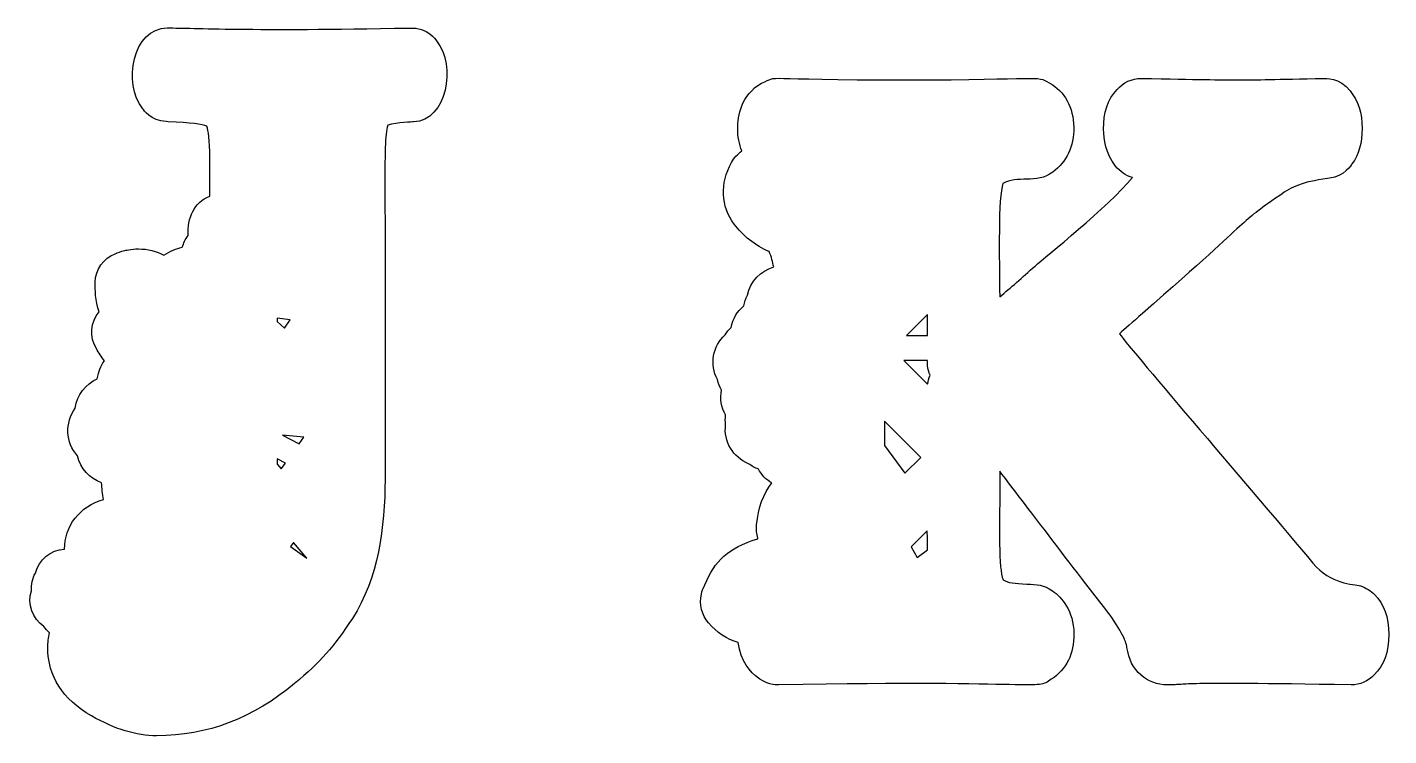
# Model space of a CAD drawing. Header units: millimetres. Extents: x -471 to 1551, y -2688 to 316.
# Drawn here: x 1093.2 to 1367.4, y 12.9 to 155.6 of the extents above; entities that cross this region are included whole.
import ezdxf

# ---------------------------------------------------------------- set-up
doc = ezdxf.new("R2010")
doc.units = ezdxf.units.MM
doc.header["$MEASUREMENT"] = 0
doc.layers.add('Layer 1', color=7, linetype='Continuous')

msp = doc.modelspace()

# ---------------------------------------------------------------- linework, layer by layer
at = {"layer": 'Layer 1', "color": 250}
for points, knots in [([(1175.6065, 152.91), (1175.4038, 153.0759), (1173.9847, 155.6376), (1170.1513, 155.4717), (1170.1513, 155.4717), (1137.66, 154.8267), (1126.9892, 155.4902), (1121.4051, 155.4902), (1121.4051, 155.4902), (1114.4571, 155.4902), (1112.3562, 144.3403), (1116.5028, 139.1616), (1116.5028, 139.1616), (1116.6134, 139.0694), (1118.0509, 136.7104), (1121.2024, 136.6183), (1121.2024, 136.6183), (1121.2024, 136.6183), (1121.6078, 136.5998), (1121.6078, 136.5998), (1121.6078, 136.5998), (1126.1968, 136.4523), (1128.4268, 135.9916), (1129.4036, 135.6967), (1129.4036, 135.6967), (1129.6432, 134.8306), (1129.9749, 132.9507), (1129.9749, 129.3385), (1129.9749, 129.3385), (1129.9749, 129.3385), (1129.9749, 121.5981), (1129.9749, 121.5981), (1129.9749, 121.5981), (1126.7312, 120.4002), (1125.4596, 117.1565), (1125.6255, 113.6734), (1125.6255, 113.6734), (1124.9805, 112.8624), (1124.7224, 112.1806), (1124.4275, 111.296), (1124.4275, 111.296), (1123.1928, 111.038), (1121.9764, 110.5035), (1120.7416, 109.6742), (1120.7416, 109.6742), (1119.212, 110.5219), (1117.4611, 110.9643), (1115.6366, 110.9643), (1115.6366, 110.9643), (1114.1622, 110.9643), (1112.8352, 110.6325), (1112.8169, 110.6325), (1112.8169, 110.6325), (1111.9507, 110.4298), (1111.5084, 110.227), (1110.9186, 110.0059), (1110.9186, 110.0059), (1108.5412, 109.1028), (1106.9194, 106.7991), (1106.901, 104.2374), (1106.901, 104.2374), (1106.8825, 102.7998), (1106.8641, 100.533), (1107.6934, 98.2662), (1107.6934, 98.2662), (1105.9242, 96.2205), (1105.6662, 93.2165), (1107.1221, 90.8759), (1107.1221, 90.8759), (1107.6566, 90.0281), (1108.1357, 89.2541), (1108.7439, 88.4248), (1108.7439, 88.4248), (1107.9146, 87.3374), (1107.6197, 86.3054), (1107.3064, 84.7941), (1107.3064, 84.7941), (1104.9658, 83.762), (1103.2519, 81.5689), (1102.8833, 78.8782), (1102.8833, 78.8782), (1100.7454, 75.9479), (1100.9113, 71.9303), (1103.344, 69.2764), (1103.344, 69.2764), (1103.9338, 66.7331), (1105.7399, 64.6875), (1108.191, 63.8397), (1108.191, 63.8397), (1108.2278, 62.7155), (1108.3568, 61.5913), (1108.5964, 60.4487), (1108.5964, 60.4487), (1103.7863, 59.2139), (1100.6717, 55.0303), (1100.7454, 50.4598), (1100.7454, 50.4598), (1097.9257, 50.3492), (1095.5298, 48.3957), (1094.8479, 45.6497), (1094.8479, 45.6497), (1094.2397, 44.5624), (1093.9633, 43.3276), (1094.0554, 42.0744), (1094.0554, 42.0744), (1093.2077, 39.3652), (1094.2397, 36.4534), (1096.5435, 34.8868), (1096.5435, 34.8868), (1096.8752, 34.4077), (1097.2806, 33.9837), (1097.7229, 33.6152), (1097.7229, 33.6152), (1097.4833, 32.6384), (1097.3543, 31.6248), (1097.3543, 30.6112), (1097.3543, 30.6112), (1097.3543, 24.8427), (1100.3215, 20.2169), (1106.1637, 16.8627), (1106.1637, 16.8627), (1110.7895, 14.2089), (1115.1942, 12.8635), (1119.2487, 12.8635), (1119.2487, 12.8635), (1129.4587, 12.8635), (1138.8025, 16.4204), (1147.0405, 23.4236), (1147.0405, 23.4236), (1152.3298, 27.773), (1154.91, 30.7402), (1158.688, 36.5271), (1158.688, 36.5271), (1163.8668, 44.4886), (1165.249, 55.0672), (1165.249, 64.5032), (1165.249, 64.5032), (1165.5255, 123.9018), (1164.7514, 131.7159), (1165.7835, 135.8995), (1165.7835, 135.8995), (1167.7186, 136.4893), (1170.87, 136.5445), (1170.999, 136.5445), (1170.999, 136.5445), (1177.6706, 136.8947), (1179.7163, 147.7497), (1175.6065, 152.91)], [0, 0, 0, 0, 0.02631579, 0.02631579, 0.02631579, 0.02631579, 0.05263158, 0.05263158, 0.05263158, 0.05263158, 0.07894737, 0.07894737, 0.07894737, 0.07894737, 0.10526316, 0.10526316, 0.10526316, 0.10526316, 0.13157895, 0.13157895, 0.13157895, 0.13157895, 0.15789474, 0.15789474, 0.15789474, 0.15789474, 0.18421053, 0.18421053, 0.18421053, 0.18421053, 0.21052632, 0.21052632, 0.21052632, 0.21052632, 0.23684211, 0.23684211, 0.23684211, 0.23684211, 0.26315789, 0.26315789, 0.26315789, 0.26315789, 0.28947368, 0.28947368, 0.28947368, 0.28947368, 0.31578947, 0.31578947, 0.31578947, 0.31578947, 0.34210526, 0.34210526, 0.34210526, 0.34210526, 0.36842105, 0.36842105, 0.36842105, 0.36842105, 0.39473684, 0.39473684, 0.39473684, 0.39473684, 0.42105263, 0.42105263, 0.42105263, 0.42105263, 0.44736842, 0.44736842, 0.44736842, 0.44736842, 0.47368421, 0.47368421, 0.47368421, 0.47368421, 0.5, 0.5, 0.5, 0.5, 0.52631579, 0.52631579, 0.52631579, 0.52631579, 0.55263158, 0.55263158, 0.55263158, 0.55263158, 0.57894737, 0.57894737, 0.57894737, 0.57894737, 0.60526316, 0.60526316, 0.60526316, 0.60526316, 0.63157895, 0.63157895, 0.63157895, 0.63157895, 0.65789474, 0.65789474, 0.65789474, 0.65789474, 0.68421053, 0.68421053, 0.68421053, 0.68421053, 0.71052632, 0.71052632, 0.71052632, 0.71052632, 0.73684211, 0.73684211, 0.73684211, 0.73684211, 0.76315789, 0.76315789, 0.76315789, 0.76315789, 0.78947368, 0.78947368, 0.78947368, 0.78947368, 0.81578947, 0.81578947, 0.81578947, 0.81578947, 0.84210526, 0.84210526, 0.84210526, 0.84210526, 0.86842105, 0.86842105, 0.86842105, 0.86842105, 0.89473684, 0.89473684, 0.89473684, 0.89473684, 0.92105263, 0.92105263, 0.92105263, 0.92105263, 0.94736842, 0.94736842, 0.94736842, 0.94736842, 1, 1, 1, 1]), ([(1364.4826, 41.3147), (1363.727, 42.1256), (1362.7502, 42.7154), (1361.6813, 43.0471), (1361.6813, 43.0471), (1360.2254, 43.4894), (1355.6548, 43.342), (1352.0795, 47.6729), (1352.0795, 47.6729), (1340.6347, 61.3109), (1315.81, 90.2269), (1313.1377, 93.8575), (1313.1377, 93.8575), (1314.2066, 94.8343), (1315.7362, 96.1797), (1317.782, 97.9673), (1317.782, 97.9673), (1342.2196, 119.3641), (1336.1563, 115.3096), (1345.4079, 121.7599), (1345.4079, 121.7599), (1347.9143, 123.5107), (1349.6836, 124.4138), (1355.0282, 125.1326), (1355.0282, 125.1326), (1355.0282, 125.1326), (1355.4152, 125.1879), (1355.4152, 125.1879), (1355.4152, 125.1879), (1358.4745, 125.5933), (1359.8752, 127.9892), (1359.9489, 128.0814), (1359.9489, 128.0814), (1361.3312, 129.9796), (1361.9946, 132.3202), (1361.9946, 135.2505), (1361.9946, 135.2505), (1361.9946, 138.3651), (1361.2022, 140.8347), (1359.5804, 142.7882), (1359.5804, 142.7882), (1357.5163, 145.5527), (1354.3832, 145.3315), (1354.3463, 145.3315), (1354.3463, 145.3315), (1334.3687, 144.9261), (1340.7453, 144.8892), (1317.5239, 145.3315), (1317.5239, 145.3315), (1315.681, 145.3315), (1313.8565, 144.4838), (1312.6585, 143.0831), (1312.6585, 143.0831), (1310.7603, 141.0559), (1309.8757, 138.4204), (1309.9494, 135.0662), (1309.9494, 135.0662), (1309.9862, 133.0943), (1310.2811, 130.164), (1312.3636, 127.6575), (1312.3636, 127.6575), (1313.2114, 126.5333), (1314.4093, 125.7224), (1315.7546, 125.3538), (1315.7546, 125.3538), (1310.8708, 119.4748), (1298.2097, 109.3569), (1296.1271, 107.5139), (1296.1271, 107.5139), (1293.5286, 105.1918), (1291.188, 103.0908), (1289.0133, 101.34), (1289.0133, 101.34), (1288.9765, 109.1911), (1288.6447, 121.4283), (1289.6768, 124.1375), (1289.6768, 124.1375), (1292.4043, 125.8699), (1296.4773, 123.9532), (1299.6841, 126.4227), (1299.6841, 126.4227), (1302.5038, 128.45), (1304.015, 131.6752), (1303.9413, 135.4901), (1303.9413, 135.4901), (1303.8676, 139.5262), (1302.0984, 142.6961), (1299.0022, 144.4285), (1299.0022, 144.4285), (1296.3483, 146.0319), (1297.4726, 145.0182), (1270.2889, 145.0182), (1270.2889, 145.0182), (1239.2718, 145.0182), (1245.0403, 146.0687), (1241.0779, 144.3732), (1241.0779, 144.3732), (1236.8944, 141.9774), (1236.2678, 137.6649), (1236.2678, 135.2874), (1236.2678, 135.2874), (1236.2678, 133.6103), (1236.5443, 132.0622), (1237.1156, 130.6984), (1237.1156, 130.6984), (1236.231, 130.1087), (1235.5122, 129.3162), (1234.9962, 128.3763), (1234.9962, 128.3763), (1232.674, 124.119), (1232.8768, 119.5854), (1235.5491, 115.9547), (1235.5491, 115.9547), (1237.1525, 113.7616), (1239.8617, 111.5501), (1242.5708, 110.4259), (1242.5708, 110.4259), (1243.0684, 109.3016), (1243.3264, 108.3433), (1243.5107, 107.3297), (1243.5107, 107.3297), (1240.8568, 106.5741), (1238.8111, 104.4362), (1238.2398, 101.6349), (1238.2398, 101.6349), (1237.8897, 100.953), (1237.65, 100.2343), (1237.521, 99.4787), (1237.521, 99.4787), (1236.1573, 98.3914), (1235.2358, 96.8433), (1234.9225, 95.1293), (1234.9225, 95.1293), (1234.4617, 94.687), (1234.0563, 94.1894), (1233.7246, 93.6549), (1233.7246, 93.6549), (1231.1997, 91.3512), (1230.5547, 87.6652), (1232.1949, 84.6244), (1232.1949, 84.6244), (1232.3608, 83.8872), (1232.6372, 83.1684), (1233.0242, 82.5234), (1233.0242, 82.5234), (1232.6556, 80.8094), (1232.9505, 79.0402), (1233.8167, 77.5105), (1233.8167, 77.5105), (1233.743, 76.8655), (1233.743, 76.2204), (1233.8352, 75.5754), (1233.8352, 75.5754), (1233.3744, 72.1475), (1235.3096, 68.9592), (1238.4426, 67.6875), (1238.4426, 67.6875), (1239.0507, 67.2267), (1239.7142, 66.8582), (1240.433, 66.6002), (1240.433, 66.6002), (1241.0596, 65.4207), (1241.9995, 64.4439), (1243.1605, 63.7989), (1243.1605, 63.7989), (1241.3913, 61.6058), (1240.433, 58.915), (1240.0644, 55.3397), (1240.0644, 55.3397), (1239.9722, 54.4366), (1240.0644, 53.5336), (1240.3408, 52.6858), (1240.3408, 52.6858), (1240.3224, 52.6489), (1240.304, 52.6121), (1240.2855, 52.5752), (1240.2855, 52.5752), (1234.2406, 50.6032), (1231.7342, 48.2074), (1229.6332, 43.2498), (1229.6332, 43.2498), (1229.5226, 42.9734), (1229.4674, 42.8812), (1229.4489, 42.8444), (1229.4489, 42.8444), (1229.3014, 42.5126), (1229.0988, 42.0703), (1228.9513, 41.4068), (1228.9513, 41.4068), (1228.509, 39.3611), (1229.0434, 37.1864), (1230.4072, 35.6015), (1230.4072, 35.6015), (1232.0659, 33.6664), (1234.0932, 32.321), (1236.36, 31.676), (1236.36, 31.676), (1236.8023, 27.861), (1238.7927, 25.6679), (1240.4698, 24.47), (1240.4698, 24.47), (1240.4698, 24.47), (1240.7278, 24.2857), (1240.7278, 24.2857), (1240.7278, 24.2857), (1242.5892, 22.9588), (1244.5611, 23.1062), (1244.5427, 23.1062), (1244.5427, 23.1062), (1298.6889, 24.1198), (1296.0166, 21.8898), (1299.4077, 24.2488), (1299.4077, 24.2488), (1302.4117, 26.2024), (1304.0335, 29.446), (1303.9598, 33.3899), (1303.9598, 33.3899), (1303.8676, 38.1263), (1301.5639, 40.7249), (1299.6288, 42.0703), (1299.6288, 42.0703), (1297.9149, 43.3604), (1296.4958, 43.3235), (1294.5054, 43.4341), (1294.5054, 43.4341), (1291.8331, 43.5815), (1290.8563, 43.5815), (1289.6953, 44.3187), (1289.6953, 44.3187), (1288.7554, 46.6408), (1289.0134, 54.031), (1289.0503, 66.1577), (1289.0503, 66.1577), (1293.5471, 60.2971), (1299.5183, 52.2987), (1310.1707, 38.5686), (1310.1707, 38.5686), (1313.2484, 34.6431), (1314.5016, 31.9155), (1314.6491, 30.6807), (1314.6491, 30.6807), (1315.202, 25.9628), (1318.7405, 23.1246), (1322.7581, 23.1246), (1322.7581, 23.1246), (1328.0105, 23.1615), (1322.7028, 23.7328), (1359.7832, 23.1246), (1359.7832, 23.1246), (1361.534, 23.1246), (1363.2111, 23.8618), (1364.4275, 25.1335), (1364.4275, 25.1335), (1366.3994, 27.0317), (1367.3578, 29.704), (1367.3578, 33.2609), (1367.3578, 33.2609), (1367.3577, 36.8179), (1366.4546, 39.398), (1364.4826, 41.3147)], [0, 0, 0, 0, 0.01515152, 0.01515152, 0.01515152, 0.01515152, 0.03030303, 0.03030303, 0.03030303, 0.03030303, 0.04545455, 0.04545455, 0.04545455, 0.04545455, 0.06060606, 0.06060606, 0.06060606, 0.06060606, 0.07575758, 0.07575758, 0.07575758, 0.07575758, 0.09090909, 0.09090909, 0.09090909, 0.09090909, 0.10606061, 0.10606061, 0.10606061, 0.10606061, 0.12121212, 0.12121212, 0.12121212, 0.12121212, 0.13636364, 0.13636364, 0.13636364, 0.13636364, 0.15151515, 0.15151515, 0.15151515, 0.15151515, 0.16666667, 0.16666667, 0.16666667, 0.16666667, 0.18181818, 0.18181818, 0.18181818, 0.18181818, 0.1969697, 0.1969697, 0.1969697, 0.1969697, 0.21212121, 0.21212121, 0.21212121, 0.21212121, 0.22727273, 0.22727273, 0.22727273, 0.22727273, 0.24242424, 0.24242424, 0.24242424, 0.24242424, 0.25757576, 0.25757576, 0.25757576, 0.25757576, 0.27272727, 0.27272727, 0.27272727, 0.27272727, 0.28787879, 0.28787879, 0.28787879, 0.28787879, 0.3030303, 0.3030303, 0.3030303, 0.3030303, 0.31818182, 0.31818182, 0.31818182, 0.31818182, 0.33333333, 0.33333333, 0.33333333, 0.33333333, 0.34848485, 0.34848485, 0.34848485, 0.34848485, 0.36363636, 0.36363636, 0.36363636, 0.36363636, 0.37878788, 0.37878788, 0.37878788, 0.37878788, 0.39393939, 0.39393939, 0.39393939, 0.39393939, 0.40909091, 0.40909091, 0.40909091, 0.40909091, 0.42424242, 0.42424242, 0.42424242, 0.42424242, 0.43939394, 0.43939394, 0.43939394, 0.43939394, 0.45454545, 0.45454545, 0.45454545, 0.45454545, 0.46969697, 0.46969697, 0.46969697, 0.46969697, 0.48484848, 0.48484848, 0.48484848, 0.48484848, 0.5, 0.5, 0.5, 0.5, 0.51515152, 0.51515152, 0.51515152, 0.51515152, 0.53030303, 0.53030303, 0.53030303, 0.53030303, 0.54545455, 0.54545455, 0.54545455, 0.54545455, 0.56060606, 0.56060606, 0.56060606, 0.56060606, 0.57575758, 0.57575758, 0.57575758, 0.57575758, 0.59090909, 0.59090909, 0.59090909, 0.59090909, 0.60606061, 0.60606061, 0.60606061, 0.60606061, 0.62121212, 0.62121212, 0.62121212, 0.62121212, 0.63636364, 0.63636364, 0.63636364, 0.63636364, 0.65151515, 0.65151515, 0.65151515, 0.65151515, 0.66666667, 0.66666667, 0.66666667, 0.66666667, 0.68181818, 0.68181818, 0.68181818, 0.68181818, 0.6969697, 0.6969697, 0.6969697, 0.6969697, 0.71212121, 0.71212121, 0.71212121, 0.71212121, 0.72727273, 0.72727273, 0.72727273, 0.72727273, 0.74242424, 0.74242424, 0.74242424, 0.74242424, 0.75757576, 0.75757576, 0.75757576, 0.75757576, 0.77272727, 0.77272727, 0.77272727, 0.77272727, 0.78787879, 0.78787879, 0.78787879, 0.78787879, 0.8030303, 0.8030303, 0.8030303, 0.8030303, 0.81818182, 0.81818182, 0.81818182, 0.81818182, 0.83333333, 0.83333333, 0.83333333, 0.83333333, 0.84848485, 0.84848485, 0.84848485, 0.84848485, 0.86363636, 0.86363636, 0.86363636, 0.86363636, 0.87878788, 0.87878788, 0.87878788, 0.87878788, 0.89393939, 0.89393939, 0.89393939, 0.89393939, 0.90909091, 0.90909091, 0.90909091, 0.90909091, 0.92424242, 0.92424242, 0.92424242, 0.92424242, 0.93939394, 0.93939394, 0.93939394, 0.93939394, 0.95454545, 0.95454545, 0.95454545, 0.95454545, 0.96969697, 0.96969697, 0.96969697, 0.96969697, 1, 1, 1, 1]), ([(1143.5575, 96.3127), (1143.5575, 96.3127), (1143.5575, 97.0315), (1143.5575, 97.0315), (1143.5575, 97.0315), (1143.5575, 97.0315), (1146.1192, 96.6813), (1146.1192, 96.6813), (1146.1192, 96.6813), (1146.1192, 96.6813), (1144.995, 94.9858), (1144.995, 94.9858), (1144.995, 94.9858), (1144.995, 94.9858), (1143.5575, 96.3127), (1143.5575, 96.3127)], [0, 0, 0, 0, 0.2, 0.2, 0.2, 0.2, 0.4, 0.4, 0.4, 0.4, 0.6, 0.6, 0.6, 0.6, 1, 1, 1, 1]), ([(1270.252, 93.5258), (1270.252, 93.5258), (1274.4908, 97.7646), (1274.4908, 97.7646), (1274.4908, 97.7646), (1274.4908, 96.2902), (1274.4908, 94.8895), (1274.4908, 93.5258), (1274.4908, 93.5258), (1274.4908, 93.5258), (1270.252, 93.5258), (1270.252, 93.5258)], [0, 0, 0, 0, 0.25, 0.25, 0.25, 0.25, 0.5, 0.5, 0.5, 0.5, 1, 1, 1, 1]), ([(1275.0069, 85.5089), (1274.7489, 84.9376), (1274.583, 84.3109), (1274.5093, 83.6843), (1274.5093, 83.6843), (1274.5093, 83.6843), (1269.6992, 88.4944), (1269.6992, 88.4944), (1269.6992, 88.4944), (1269.6992, 88.4944), (1274.454, 88.4945), (1274.454, 88.4945), (1274.454, 88.4945), (1274.454, 87.4624), (1274.5277, 86.5963), (1275.0069, 85.5089)], [0, 0, 0, 0, 0.2, 0.2, 0.2, 0.2, 0.4, 0.4, 0.4, 0.4, 0.6, 0.6, 0.6, 0.6, 1, 1, 1, 1]), ([(1269.9388, 65.7523), (1269.9388, 65.7523), (1265.8105, 71.3365), (1265.8105, 71.3365), (1265.8105, 71.3365), (1265.8105, 71.3365), (1265.8105, 76.2756), (1265.8105, 76.2756), (1265.8105, 76.2756), (1265.8105, 76.2756), (1273.1455, 68.9407), (1273.1455, 68.9407), (1273.1455, 68.9407), (1273.1455, 68.9407), (1269.9388, 65.7523), (1269.9388, 65.7523)], [0, 0, 0, 0, 0.2, 0.2, 0.2, 0.2, 0.4, 0.4, 0.4, 0.4, 0.6, 0.6, 0.6, 0.6, 1, 1, 1, 1]), ([(1144.608, 73.46), (1144.608, 73.46), (1148.9205, 73.0362), (1148.9205, 73.0362), (1148.9205, 73.0362), (1148.9205, 73.0362), (1147.9437, 71.6724), (1147.9437, 71.6724), (1147.9437, 71.6724), (1147.9437, 71.6724), (1144.608, 73.46), (1144.608, 73.46)], [0, 0, 0, 0, 0.25, 0.25, 0.25, 0.25, 0.5, 0.5, 0.5, 0.5, 1, 1, 1, 1]), ([(1143.5575, 68.6868), (1143.5575, 68.6868), (1145.1793, 67.8206), (1145.1793, 67.8206), (1145.1793, 67.8206), (1145.1793, 67.8206), (1144.3499, 66.6595), (1144.3499, 66.6595), (1144.3499, 66.6595), (1144.3499, 66.6595), (1143.5575, 67.5995), (1143.5575, 67.5995), (1143.5575, 67.5995), (1143.5575, 67.5995), (1143.5575, 68.6868), (1143.5575, 68.6868)], [0, 0, 0, 0, 0.2, 0.2, 0.2, 0.2, 0.4, 0.4, 0.4, 0.4, 0.6, 0.6, 0.6, 0.6, 1, 1, 1, 1]), ([(1274.4724, 50.3452), (1274.4724, 50.3452), (1272.4267, 48.7602), (1272.4267, 48.7602), (1272.4267, 48.7602), (1272.4267, 48.7602), (1271.2103, 50.9165), (1271.2103, 50.9165), (1271.2103, 50.9165), (1271.2103, 50.9165), (1274.4355, 54.1417), (1274.4355, 54.1417), (1274.4355, 54.1417), (1274.454, 52.7779), (1274.454, 51.4879), (1274.4724, 50.3452)], [0, 0, 0, 0, 0.2, 0.2, 0.2, 0.2, 0.4, 0.4, 0.4, 0.4, 0.6, 0.6, 0.6, 0.6, 1, 1, 1, 1]), ([(1149.4918, 48.6722), (1149.4918, 48.6722), (1146.2297, 50.9759), (1146.2297, 50.9759), (1146.2297, 50.9759), (1146.2297, 50.9759), (1146.8379, 51.8421), (1146.8379, 51.8421), (1146.8379, 51.8421), (1146.8379, 51.8421), (1149.4918, 48.6722), (1149.4918, 48.6722), (1149.4918, 48.6722), (1149.4918, 48.6722), (1149.4918, 48.6722), (1149.4918, 48.6722)], [0, 0, 0, 0, 0.2, 0.2, 0.2, 0.2, 0.4, 0.4, 0.4, 0.4, 0.6, 0.6, 0.6, 0.6, 1, 1, 1, 1])]:
    msp.add_open_spline(points, degree=3, knots=knots, dxfattribs=at)

doc.saveas('drawing.dxf')
